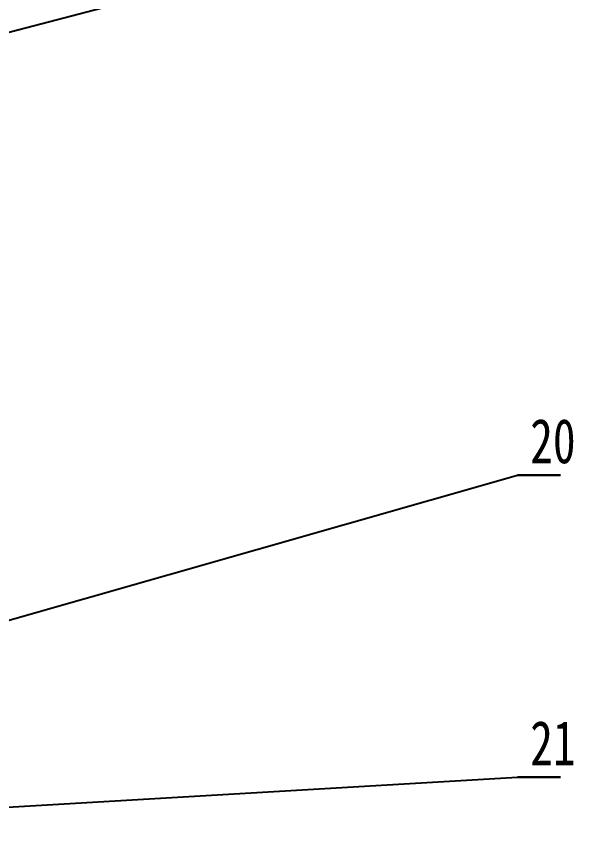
# Model space of a CAD drawing. Header units: millimetres. Extents: x -3 to 1189, y 0 to 841.
# Drawn here: x 759.8 to 803.6, y 720.7 to 785.8 of the extents above; entities that cross this region are included whole.
import ezdxf

# ---------------------------------------------------------------- set-up
doc = ezdxf.new("R2010")
doc.units = ezdxf.units.MM
doc.layers.add('10', color=7, linetype='Continuous')
doc.styles.add('SLDTEXTSTYLE0', font='hyswlongfangsong.ttf')
doc.styles.get("Standard").update_dxf_attribs({"font": 'hyswlongfangsong.ttf'})
doc.dimstyles.new('SLDDIMSTYLE3', dxfattribs={"dimtxt": 0.18, "dimasz": 4.08, "dimexe": 0, "dimexo": 0.0625, "dimgap": 0, "dimtad": 0, "dimtih": 1, "dimtoh": 1, "dimdec": 0, "dimrnd": 1e-09, "dimzin": 0, "dimdsep": 46, "dimtxsty": 'Standard', "dimsah": 1, "dimcen": 0.09, "dimadec": 0, "dimazin": 0, "dimtfac": 4.08, "dimtdec": 0, "dimtofl": 0, "dimtmove": 0, "dimatfit": 3, "dimfxl": 1, "dimfrac": 2, "dimtolj": 1, "dimtzin": 0, "dimarcsym": 0})

# ---------------------------------------------------------------- blocks, each defined once
blk = doc.blocks.new('SW_NOTE_20')
at = {"layer": '10', "color": 0}
for p, q in [((0, 0), (3.396, 0)), ((3.396, 0), (0, 0)), ((0, 0), (3.396, 0)), ((3.396, 0), (0, 0)), ((0, 0), (3.396, 0)), ((3.396, 0), (0, 0))]:
    blk.add_line(p, q, dxfattribs=at)
at = {"layer": '10', "color": 0, "insert": (2.787, 4.435), "char_height": 3.5, "attachment_point": 2, "style": 'SLDTEXTSTYLE0'}
blk.add_mtext('20', dxfattribs=at)
blk = doc.blocks.new('SW_NOTE_21')
at = {"layer": '10', "color": 0}
for p, q in [((0, 0), (3.396, 0)), ((3.396, 0), (0, 0)), ((0, 0), (3.396, 0)), ((3.396, 0), (0, 0)), ((0, 0), (3.396, 0)), ((3.396, 0), (0, 0))]:
    blk.add_line(p, q, dxfattribs=at)
at = {"layer": '10', "color": 0, "insert": (2.787, 4.435), "char_height": 3.5, "attachment_point": 2, "style": 'SLDTEXTSTYLE0'}
blk.add_mtext('21', dxfattribs=at)

msp = doc.modelspace()

# ---------------------------------------------------------------- block references
at = {"layer": '10'}
for name, p in [('SW_NOTE_20', (799.236, 749.7453)), ('SW_NOTE_21', (799.236, 725.9762))]:
    msp.add_blockref(name, p, dxfattribs=at)

# ---------------------------------------------------------------- leaders
for points in [[(693.9726, 767.5256), (799.236, 795.0764)], [(727.2154, 729.1978), (799.236, 749.7453)], [(716.8912, 721.1136), (799.236, 725.9762)]]:
    msp.add_leader(points, dimstyle='SLDDIMSTYLE3', dxfattribs=at)

doc.saveas('drawing.dxf')
